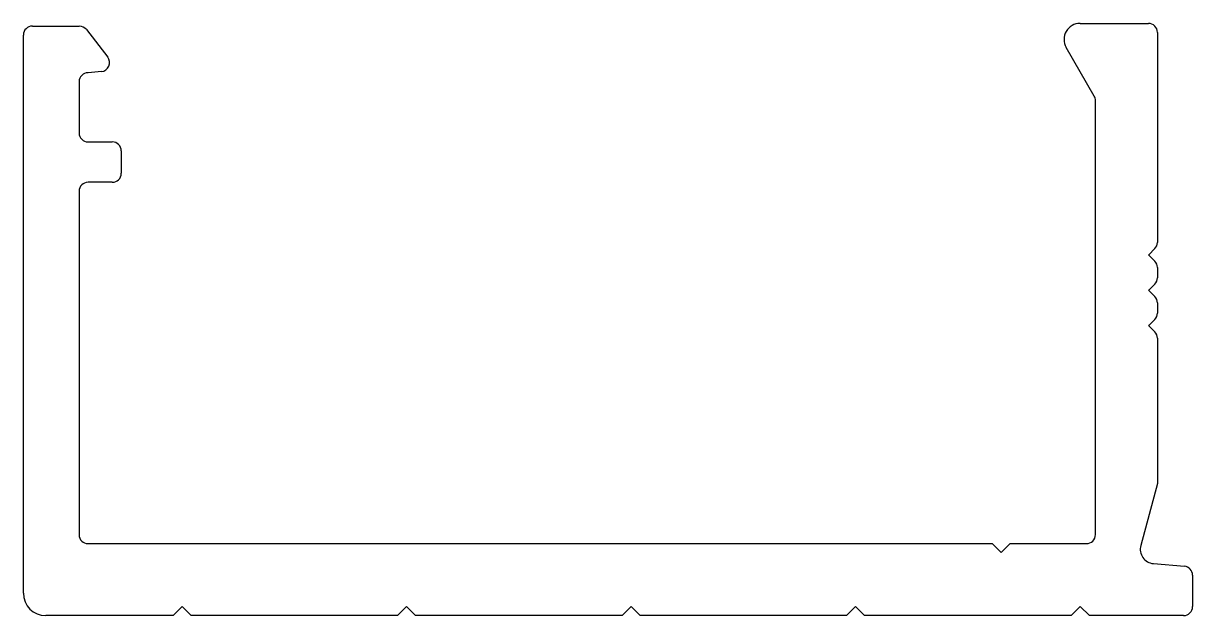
# Model space of a CAD drawing. Extents: x -15.6 to 17.5, y 7.5 to 24.2.
import ezdxf

# ---------------------------------------------------------------- set-up
doc = ezdxf.new("R2010")
doc.units = 0
doc.layers.get('0').update_dxf_attribs({"linetype": 'CONTINUOUS'})

msp = doc.modelspace()

# ---------------------------------------------------------------- linework, layer by layer
for p, q in [((14.292, 24.203), (16.227, 24.203)), ((-15.594, 8.099), (-15.594, 23.874)), ((-15.34, 24.128), (-14.012, 24.125)), ((-13.811, 24.026), (-13.208, 23.249)), ((16.481, 23.949), (16.481, 18.013)), ((14.695, 22.148), (13.9, 23.524)), ((-13.387, 22.84), (-13.765, 22.807)), ((-14.019, 22.553), (-14.019, 21.108)), ((14.729, 9.752), (14.729, 22.021)), ((-13.765, 20.854), (-13.079, 20.854)), ((-12.825, 20.6), (-12.825, 19.965)), ((-13.079, 19.711), (-13.765, 19.711)), ((-14.019, 19.457), (-14.019, 9.752)), ((16.408, 17.836), (16.237, 17.665)), ((16.237, 17.654), (16.408, 17.483)), ((16.481, 17.306), (16.481, 17.013)), ((16.408, 16.836), (16.237, 16.665)), ((16.237, 16.654), (16.408, 16.483)), ((16.481, 16.306), (16.481, 16.013)), ((16.408, 15.836), (16.237, 15.665)), ((16.237, 15.654), (16.408, 15.483)), ((16.481, 15.306), (16.481, 11.201)), ((16.481, 11.201), (16.011, 9.445)), ((-13.765, 9.498), (11.808, 9.498)), ((11.808, 9.498), (12.062, 9.244)), ((12.062, 9.244), (12.316, 9.498)), ((12.316, 9.498), (14.475, 9.498)), ((16.368, 8.935), (17.245, 8.858)), ((17.477, 8.605), (17.477, 7.718)), ((-11.106, 7.719), (-11.361, 7.464)), ((-10.852, 7.464), (-11.106, 7.719)), ((-4.756, 7.719), (-5.011, 7.464)), ((-4.502, 7.464), (-4.756, 7.719)), ((1.594, 7.719), (1.339, 7.464)), ((1.847, 7.464), (1.594, 7.719)), ((7.944, 7.719), (7.689, 7.464)), ((8.198, 7.464), (7.944, 7.719)), ((14.294, 7.719), (14.039, 7.464)), ((14.556, 7.464), (14.294, 7.719)), ((-11.361, 7.464), (-14.959, 7.464)), ((-5.011, 7.464), (-10.852, 7.464)), ((1.339, 7.464), (-4.502, 7.464)), ((7.689, 7.464), (1.847, 7.464)), ((14.039, 7.464), (8.198, 7.464)), ((17.223, 7.464), (14.556, 7.464))]:
    msp.add_line(p, q)
for centre, radius, start, end in [((14.292, 23.75), 0.452, 90, 210), ((16.227, 23.949), 0.254, 0, 90), ((-15.34, 23.874), 0.254, 90, 180), ((-14.012, 23.871), 0.254, 37.7921, 90), ((-13.409, 23.093), 0.254, 275.0478, 37.7921), ((-13.765, 22.553), 0.254, 90, 180), ((14.475, 22.021), 0.254, 360, 30), ((-13.765, 21.108), 0.254, 180, 270), ((-13.079, 20.6), 0.254, 0, 90), ((-13.079, 19.965), 0.254, 270, 360), ((-13.765, 19.457), 0.254, 90, 180), ((16.231, 18.013), 0.25, 315, 360), ((16.242, 17.66), 0.008, 135, 225), ((16.231, 17.306), 0.25, 0, 45), ((16.231, 17.013), 0.25, 315, 360), ((16.242, 16.66), 0.008, 135, 225), ((16.231, 16.306), 0.25, 360, 45), ((16.231, 16.013), 0.25, 315, 360), ((16.242, 15.66), 0.008, 135, 225), ((16.231, 15.306), 0.25, 0, 45), ((-13.765, 9.752), 0.254, 180, 270), ((14.475, 9.752), 0.254, 270, 360), ((16.403, 9.339), 0.406, 165, 265), ((17.223, 8.605), 0.254, 0, 85), ((-14.959, 8.099), 0.635, 180, 270), ((17.223, 7.718), 0.254, 270, 0)]:
    msp.add_arc(centre, radius, start, end)

doc.saveas('drawing.dxf')
